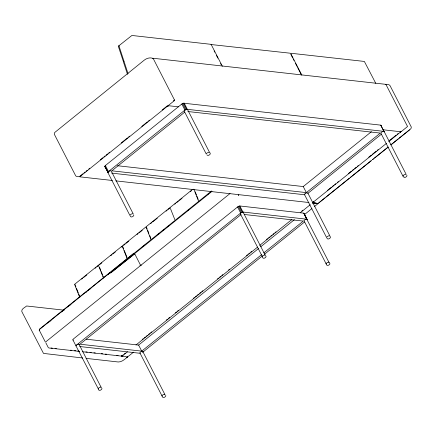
<?xml version="1.0" encoding="UTF-8"?>
<svg xmlns="http://www.w3.org/2000/svg" width="433" height="433" viewBox="0 0 433 433"><rect width="100%" height="100%" fill="white"/><g stroke="black" fill="none" stroke-linecap="round" stroke-linejoin="round"><path stroke-width="0.65" d="M407.247 126.441L407.22 126.209M108.277 172.751L104.797 166.489L105.371 165.541L181.817 104.012L183.457 103.178L380.759 125.142L384.163 131.821L380.759 125.142M101.284 387.665L100.997 387.053L99.438 387.459L98.167 388.488L98.448 389.105L76.008 345.945L76.581 344.998L241.419 212.457L242.978 212.046L306.808 219.201L307.089 219.818M107.866 172.55L129.943 215.51L130.517 214.562L132.152 213.734L133.218 213.853L111.14 170.889L110.074 170.77L107.99 172.134L107.866 172.55L108.439 171.598L184.934 110.074L186.569 109.246L384.239 131.405M303.977 213.756L303.69 213.139L239.86 205.984L238.302 206.389L73.464 338.931A1.835 0.677 -27.2 0 0 73.253 340.078M381.045 125.759L381.121 125.337M174.418 100.12L174.115 100.754L174.423 100.672L174.548 100.034L173.438 100.905M400.379 131.518L400.46 131.886C400.265 130.679 400.227 133.245 400.206 131.859M82.319 351.72L121.889 356.159L123.281 354.741M127.307 356.548L127.351 356.884L127.421 356.532M318.19 203.391L313.043 203.05A0.612 0.276 51.2 0 1 312.886 202.996M400.319 132.211L400.346 131.778M127.21 357.252L126.966 357.371L127.21 357.252C124.65 359.336 121.835 362.037 118.285 361.988L86.075 358.378M400.401 131.605L400.287 132.108M86.724 291.225L110.009 272.373M402.934 176.117L403.502 175.165L405.142 174.337L406.203 174.456L384.125 131.497L383.059 131.378L381.424 132.206L380.851 133.153L402.934 176.117L403.994 176.236M98.047 265.451L74.573 284.346L79.64 297.152M121.852 246.296L98.378 265.191L103.444 277.997M145.65 227.141L122.176 246.031L127.242 258.842M169.455 207.981L145.981 226.876L151.047 239.682M410.246 129.407L411.155 128.195L411.269 126.983L389.971 85.534L389.002 84.744L385.949 84.354M45.768 341.843L230.064 193.513M123.952 61.14L123.448 61.979L127.497 74.384M79.845 176.231L82.995 173.703M84.04 172.859L85.09 172.015M86.14 171.17L87.19 170.326M88.76 169.059L89.81 168.215M100.294 159.777L102.919 157.666M103.963 156.822L105.013 155.977M106.063 155.133L107.633 153.867M108.683 153.022L109.733 152.178M121.267 142.895L127.556 137.835M128.606 136.99L129.656 136.146M141.715 126.441L147.48 121.797M148.53 120.953L149.58 120.109M162.164 109.982L167.403 105.76M79.899 176.648L174.364 100.635M184.75 112.131L111.844 170.813L306.364 192.62L380.32 133.093L187.814 111.514M169.844 207.721L192.257 189.632M81.621 279.128L82.66 278.295M83.699 277.456L86.817 274.95M95.13 268.26L96.169 267.421M97.209 266.587L98.767 265.332M99.281 264.915L101.869 262.836M110.669 255.751L111.703 254.923M112.737 254.09L115.324 252.006M121.532 247.01L122.566 246.177L123.557 248.672M123.605 245.343L125.153 244.093M126.192 243.259L128.78 241.176M137.055 234.513L138.089 233.679M139.128 232.851L142.23 230.351M150.527 223.672L151.566 222.838M152.605 221.999L157.282 218.237M166.11 211.131L167.149 210.292M168.188 209.458L169.747 208.203M174.753 204.176L175.793 203.337M176.832 202.503L178.391 201.248M179.43 200.409L182.028 198.319M190.336 191.63L191.375 190.796M39.322 329.264L62.406 310.683M63.121 310.109L86.205 291.528M110.724 271.794L133.808 253.213M39.316 329.627L133.673 253.684M211.585 190.975L134.528 252.996L134.647 253.635L134.387 253.132L140.427 265.007M47.917 322.964L48.961 322.12M50.012 321.275L51.062 320.431M61.546 311.993L64.165 309.887M67.835 306.932L68.885 306.088M69.929 305.243L70.98 304.399M85.658 292.584L86.708 291.745M87.753 290.9L88.803 290.056M89.853 289.212L90.903 288.367M107.676 274.868L108.721 274.024M109.771 273.18L110.821 272.335M127.594 258.831L128.644 257.987M142.749 246.707L143.794 245.863M144.844 245.018L145.894 244.174M157.948 234.47L158.998 233.625M162.667 230.675L163.717 229.831M167.387 226.876L168.432 226.031M187.305 210.844L188.355 210M207.223 194.812L208.273 193.968M212.002 191.359L110.556 273.001L134.712 253.89L134.457 253.381M76.084 345.523L77.361 344.5L78.92 344.089L100.997 387.053M241.024 214.595L79.986 344.208L141.732 351.131L261.721 254.555M117.446 165.725L303.246 186.553L371.433 131.675M307.744 193.459L381.446 134.138M124.336 353.891L125.391 353.047M142.24 339.483L143.291 338.638M144.346 337.789L145.396 336.939M146.451 336.095L147.501 335.245M148.557 334.4L149.612 333.551M150.662 332.701L151.718 331.857M166.461 319.987L167.511 319.143M168.567 318.293L169.617 317.449M175.414 312.783L176.464 311.939M177.519 311.089L178.569 310.239M193.313 298.375L194.368 297.525M195.418 296.681L196.474 295.831M197.529 294.987L198.579 294.137M199.635 293.287L200.685 292.443M201.74 291.593L202.79 290.749M217.534 278.879L218.589 278.035M219.645 277.185L220.695 276.335M221.75 275.491L222.8 274.641M228.592 269.981L229.647 269.131M246.496 255.573L247.552 254.723M248.602 253.879L249.657 253.029M250.707 252.179L251.762 251.335M266.506 239.465L267.556 238.621M268.612 237.771L269.667 236.927M270.717 236.077L271.772 235.227M272.822 234.383L273.878 233.533M274.928 232.689L275.983 231.839M301.785 211.071L302.84 210.227M312.648 202.33L313.698 201.486M327.326 190.515L331.521 187.137M332.571 186.293L333.621 185.454M334.666 184.61L335.716 183.765M337.291 182.499L338.335 181.654M348.3 173.638L351.444 171.105M352.494 170.261L353.545 169.417M354.589 168.572L356.164 167.306M357.214 166.461L358.259 165.617M368.748 157.179L371.368 155.068M372.418 154.224L376.088 151.269M377.138 150.424L378.182 149.585M389.722 140.297L396.011 135.237M397.061 134.392L398.106 133.548M122.279 356.007L127.54 351.769M135.967 344.987L257.603 247.091M259.708 245.392L291.826 219.542M300.253 212.76L310.255 204.712M386.62 143.247L312.307 202.898M388.72 141.559L400.254 132.276M401.207 131.637L407.161 126.847M86.264 339.196L138.614 345.069L258.604 248.493M260.709 246.799L294.391 219.688M318.704 202.909L325.021 197.832M326.076 196.983L349.242 178.353M350.297 177.508L371.357 160.573M373.463 158.879L372.407 159.723L388.206 147.036L374.513 158.029M398.208 138.977L390.837 144.903L409.791 129.662L399.258 138.132M318.715 202.969L371.362 160.594M127.713 356.841L133.505 352.181M304.545 214.519L311.912 208.587M314.542 206.471L317.703 203.927M263.827 252.861L303.295 221.095L244.234 214.476M142.538 352.392L262.425 255.898M264.531 254.203L304.491 222.042M122.312 355.834L121.451 355.888L122.041 355.715L122.182 356.072M211.006 44.523L290.175 53.205M80.213 176.881L112.412 180.491M48.783 347.964L79.634 351.423M265.115 254.961L263.556 255.373L262.279 256.401L262.566 257.013L240.483 214.054L240.201 213.437L241.473 212.414L243.037 212.002L265.397 255.578M329.134 262.723L328.847 262.106L327.288 262.517L326.017 263.545L326.298 264.162L303.934 220.581L305.211 219.558L306.77 219.147L307.057 219.764M164.735 394.198L142.657 351.233L141.093 351.645L139.821 352.673L140.103 353.285L162.186 396.249L161.899 395.632L163.176 394.604L164.735 394.198L165.016 394.809M385.765 84.641L385.576 84.689M168.199 105.376L168.383 105.333M290.922 53.254L364.359 61.443L375.779 83.336M153.201 58.266L385.646 84.321M168.318 105.695L178.391 106.827M383.292 129.797L400.763 131.756M111.633 173.124L304.875 194.79M314.39 202.92L316.382 203.147M79.51 176.799L76.554 176.426L75.732 175.895L54.287 134.192L54.607 132.595L144.211 60.182C146.538 58.309 149.715 57.313 152.622 58.238M115.768 180.87L308.951 202.525M312.696 202.969L317.665 203.526M64.035 310.174L26.613 305.985C25.152 307.408 21.26 308.81 21.791 311.522L43.495 353.404L82.719 357.999M39.246 330.011L39.506 330.514L39.154 330.476L39.576 330.13L39.403 330.471L45.119 341.594M79.726 346.519L140.2 353.296M51.029 347.997L52.371 348.148M55.051 348.446L56.393 348.597M70.476 350.178L71.818 350.329M74.503 350.627L75.845 350.779M77.853 351.006L79.196 351.152M85.902 351.905L87.244 352.056M89.929 352.359L91.271 352.505M93.95 352.808L95.292 352.96M101.327 353.637L102.67 353.783M105.354 354.086L106.697 354.237M116.753 355.363L118.095 355.515M122.507 356.354L127.475 356.911M121.971 356.153L121.619 355.877M104.797 166.489L107.99 172.199M122.074 356.121L121.825 355.818M123.308 61.345L118.35 46.38L118.858 45.541L128.027 73.621M403.675 177.059C404.703 178.017 406.538 176.978 406.966 175.82L406.841 175.257M207.023 155.019C208.056 155.972 209.891 154.933 210.319 153.775L209.935 152.708M400.714 131.432L401.185 131.426M386.014 84.614L407.312 126.057M290.732 53.535L301.844 75.158M290.889 54.423L292.74 58.027M293.358 59.229L293.975 60.431M295.517 63.434L297.06 66.438M297.677 67.635L301.384 74.844M330.076 236.326L330.46 237.398C330.049 238.713 327.505 239.877 326.904 238.134M303.246 186.553L306.364 192.62M329.562 262.75L329.946 263.821C329.529 265.137 326.991 266.3 326.39 264.558M304.053 213.334L307.17 219.401M303.69 213.139L306.808 219.201M304.54 214.855L328.847 262.106M222.356 66.249L211.239 44.626L210.682 44.296L131.903 35.463L119.059 45.638L119.043 46.104M214.14 50.948L214.757 52.149M216.3 55.153L217.842 58.157M220.619 63.559L221.236 64.761M239.86 205.984L242.978 212.046M239.157 206.059L242.274 212.127M238.302 206.389L241.419 212.457M184.16 103.103L187.273 109.17M237.522 206.887L240.64 212.955M183.457 103.178L186.569 109.246M262.512 257.397C263.112 259.14 265.651 257.976 266.068 256.661L265.943 256.098M182.596 103.514L185.714 109.576M181.817 104.012L184.934 110.074M153.222 58.547L174.456 99.926M105.371 165.541L108.488 171.603M104.873 166.072L107.99 172.134M130.257 216.089C130.858 217.831 133.396 216.668 133.808 215.353L133.689 214.79M138.614 345.069L141.732 351.131M162.278 396.644C162.878 398.392 165.417 397.229 165.828 395.908L165.709 395.345M72.89 339.878L76.008 345.945M98.399 389.483C99 391.232 101.538 390.068 101.95 388.747L101.831 388.185M45.746 342.644L48.344 347.694M142.657 351.233L142.939 351.85M78.92 344.089L79.207 344.706M195.213 191.824L196.447 194.953M196.939 196.198L198.173 199.326M193.827 189.172L198.65 201.367M170.174 207.862L170.369 208.36M170.607 208.96L174.84 219.655M146.37 227.016L147.112 228.895M147.604 230.139L148.844 233.263M149.829 235.763L150.819 238.264M124.298 250.55L127.015 257.418M99.509 267.204L100.743 270.333M101.235 271.578L102.475 274.701M102.967 275.951L103.709 277.829M74.963 284.492L75.163 284.99M75.402 285.591L75.878 286.792M76.592 288.6L78.259 292.816M78.736 294.018L79.926 297.027M318.179 203.331A0.612 0.276 51.2 0 1 318.011 203.607L313.265 202.877A0.612 0.498 -83.6 0 1 312.767 202.92M152.865 58.401L153.25 58.59L152.865 58.401M140.833 265.148L141.115 265.169L140.833 265.148M184.772 110.161L184.204 111.108L206.281 154.072L206.855 153.12L208.489 152.292L209.556 152.411L187.478 109.452L186.412 109.332L184.772 110.161M305.086 193.643L304.518 194.596L326.596 237.555L327.169 236.607L328.804 235.774L329.87 235.898L307.787 192.934L306.726 192.815L305.086 193.643M168.199 106.069L167.809 106.22L168.199 106.069M140.444 265.613L140.054 265.765L140.444 265.613M238.767 195.05L238.377 195.202L238.767 195.05M134.078 253.451L134.078 253.451"/></g></svg>
